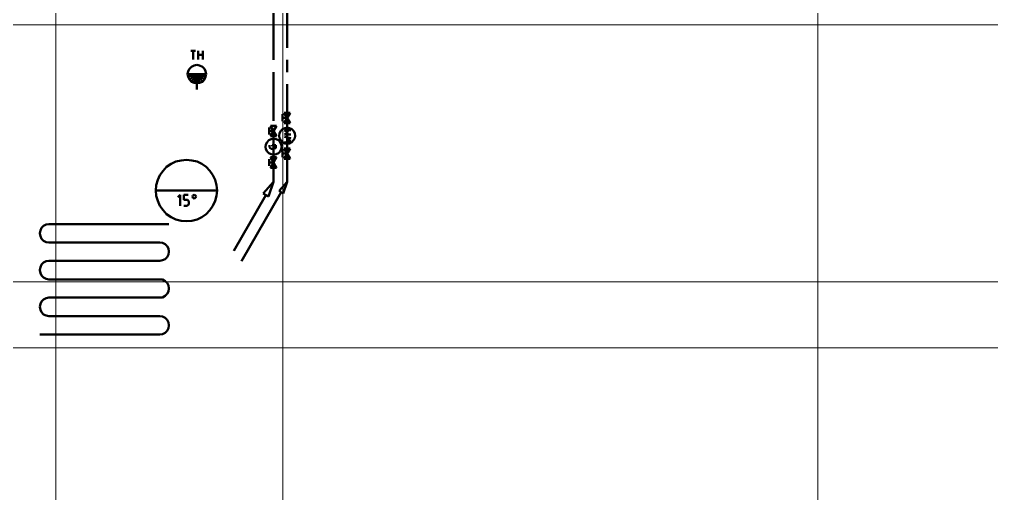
# Model space of a CAD drawing. Header units: metres. Extents: x -4.5 to 35.1, y -3.6 to 25.4.
# Drawn here: x 3.14 to 11.13, y 11.65 to 15.55 of the extents above; entities that cross this region are included whole.
import ezdxf

# ---------------------------------------------------------------- set-up
doc = ezdxf.new("R2010")
doc.units = ezdxf.units.M
doc.linetypes.add('STRICHLINIE2_S3', pattern=[0.5, 0.4, -0.1])
doc.linetypes.add('STRICHPUNKT2_S5', pattern=[1.1, 0.8, -0.1, 0.1, -0.1])
doc.layers.add('New_A Stramien', color=7, linetype='Continuous', lineweight=13)
doc.layers.add('Standard', color=7, linetype='Continuous', lineweight=25)

msp = doc.modelspace()

# ---------------------------------------------------------------- linework, layer by layer
at = {"layer": 'New_A Stramien', "color": 252, "linetype": 'Continuous', "lineweight": 13}
for p, q in [((5.3, -1.8), (5.3, 23.46)), ((5.3, -1.8), (5.3, 23.46)), ((-2.89, 15.5), (25.9, 15.5)), ((-2.89, 15.5), (25.9, 15.5)), ((-2.8287, 12.85), (25.9613, 12.85)), ((-2.8287, 12.85), (25.9613, 12.85))]:
    msp.add_line(p, q, dxfattribs=at)
at = {"layer": 'Standard', "color": 252, "linetype": 'Continuous', "lineweight": 13}
for p, q in [((3.4354, -3.2638), (3.4354, 25.0491)), ((3.4354, -3.2638), (3.4354, 25.0491)), ((3.4354, -3.2638), (3.4354, 25.0491)), ((9.6986, -3.2638), (9.6986, 25.0491)), ((9.6986, -3.2638), (9.6986, 25.0491)), ((-4.1221, 13.3895), (26.8317, 13.3895)), ((-4.1221, 13.3895), (26.8317, 13.3895))]:
    msp.add_line(p, q, dxfattribs=at)
at = {"layer": 'Standard', "color": 30, "linetype": 'STRICHLINIE2_S3', "lineweight": 50}
msp.add_line((5.225, 14.2132), (5.225, 18.1387), dxfattribs=at)
at = {"layer": 'Standard', "color": 5, "linetype": 'STRICHPUNKT2_S5', "lineweight": 50}
msp.add_line((5.3373, 14.2132), (5.3373, 15.6156), dxfattribs=at)
at = {"layer": 'Standard', "color": 52, "linetype": 'Continuous', "lineweight": 50}
for p, q in [((4.5451, 15.2863), (4.5826, 15.2863)), ((4.5638, 15.2176), (4.5638, 15.2863)), ((4.6055, 15.2176), (4.6055, 15.2863)), ((4.643, 15.2863), (4.643, 15.2176)), ((4.6055, 15.2551), (4.643, 15.2551)), ((4.5188, 15.0968), (4.523, 15.1197)), ((4.523, 15.1197), (4.5334, 15.1406)), ((4.5334, 15.1406), (4.55, 15.1572)), ((4.55, 15.1572), (4.5709, 15.1677)), ((4.5709, 15.1677), (4.5938, 15.1718)), ((4.5938, 15.1718), (4.6167, 15.1677)), ((4.6167, 15.1677), (4.6397, 15.1572)), ((4.6397, 15.1572), (4.6563, 15.1406)), ((4.6563, 15.1406), (4.6667, 15.1197)), ((4.6667, 15.1197), (4.6709, 15.0968)), ((4.523, 15.0739), (4.5188, 15.0968)), ((4.5334, 15.051), (4.523, 15.0739)), ((4.55, 15.0343), (4.5334, 15.051)), ((4.5709, 15.0239), (4.55, 15.0343)), ((4.5938, 15.0218), (4.5709, 15.0239)), ((4.6167, 15.0239), (4.5938, 15.0218)), ((4.5938, 15.0218), (4.5938, 14.9697)), ((4.6397, 15.0343), (4.6167, 15.0239)), ((4.6563, 15.0531), (4.6397, 15.0343)), ((4.6667, 15.0739), (4.6563, 15.0531)), ((4.6709, 15.0968), (4.6667, 15.0739)), ((4.4646, 14.3884), (4.4228, 14.378)), ((4.5083, 14.3926), (4.4646, 14.3884)), ((4.552, 14.3884), (4.5083, 14.3926)), ((4.5958, 14.378), (4.552, 14.3884)), ((4.3167, 14.303), (4.2896, 14.2676)), ((4.3458, 14.3343), (4.3167, 14.303)), ((4.3833, 14.3593), (4.3458, 14.3343)), ((4.4228, 14.378), (4.3833, 14.3593)), ((4.6356, 14.3593), (4.5958, 14.378)), ((4.6708, 14.3343), (4.6356, 14.3593)), ((4.7022, 14.303), (4.6708, 14.3343)), ((4.727, 14.2676), (4.7022, 14.303)), ((4.273, 14.228), (4.2603, 14.1842)), ((4.2896, 14.2676), (4.273, 14.228)), ((4.7459, 14.228), (4.727, 14.2676)), ((4.7563, 14.1842), (4.7459, 14.228)), ((4.2603, 14.1842), (4.2563, 14.1405)), ((4.7606, 14.1405), (4.7563, 14.1842)), ((4.2563, 14.1405), (4.7606, 14.1405)), ((4.2563, 14.1405), (4.2603, 14.0967)), ((4.2603, 14.0967), (4.273, 14.0551)), ((4.4584, 14.1051), (4.4375, 14.0863)), ((4.4584, 14.0155), (4.4584, 14.1051)), ((4.4874, 14.0655), (4.4874, 14.1051)), ((4.4874, 14.1051), (4.523, 14.1051)), ((4.5083, 14.0655), (4.4874, 14.0655)), ((4.5188, 14.0634), (4.5083, 14.0655)), ((4.525, 14.0551), (4.5188, 14.0634)), ((4.5625, 14.1009), (4.5583, 14.0905)), ((4.5583, 14.0905), (4.5625, 14.0801)), ((4.5729, 14.1051), (4.5625, 14.1009)), ((4.5625, 14.0801), (4.5729, 14.0759)), ((4.5834, 14.1009), (4.5729, 14.1051)), ((4.5729, 14.0759), (4.5834, 14.0801)), ((4.5896, 14.0905), (4.5834, 14.1009)), ((4.5834, 14.0801), (4.5896, 14.0905)), ((4.7459, 14.0551), (4.7563, 14.0967)), ((4.7563, 14.0967), (4.7606, 14.1405)), ((4.273, 14.0551), (4.2896, 14.0155)), ((4.2896, 14.0155), (4.3167, 13.978)), ((4.4874, 14.0155), (4.5083, 14.0155)), ((4.5083, 14.0155), (4.5188, 14.0176)), ((4.5188, 14.0176), (4.525, 14.0238)), ((4.5292, 14.0446), (4.525, 14.0551)), ((4.525, 14.0238), (4.5292, 14.0342)), ((4.5292, 14.0342), (4.5292, 14.0446)), ((4.7022, 13.978), (4.727, 14.0155)), ((4.727, 14.0155), (4.7459, 14.0551)), ((4.3167, 13.978), (4.3458, 13.9467)), ((4.3458, 13.9467), (4.3833, 13.9217)), ((4.3833, 13.9217), (4.4228, 13.9029)), ((4.4228, 13.9029), (4.4646, 13.8925)), ((4.552, 13.8925), (4.5958, 13.9029)), ((4.5958, 13.9029), (4.6356, 13.9217)), ((4.6356, 13.9217), (4.6708, 13.9467)), ((4.6708, 13.9467), (4.7022, 13.978)), ((3.3187, 13.8342), (3.3083, 13.8134)), ((3.3354, 13.8509), (3.3187, 13.8342)), ((3.3563, 13.8613), (3.3354, 13.8509)), ((3.3791, 13.8655), (3.3563, 13.8613)), ((4.3647, 13.8655), (3.3791, 13.8655)), ((4.4646, 13.8925), (4.5083, 13.8884)), ((4.5083, 13.8884), (4.552, 13.8925)), ((3.3083, 13.8134), (3.3041, 13.7904)), ((3.3041, 13.7904), (3.3041, 13.7884)), ((3.3041, 13.7884), (3.3083, 13.7655)), ((3.3083, 13.7655), (3.3187, 13.7446)), ((3.3187, 13.7446), (3.3354, 13.728)), ((3.3354, 13.728), (3.3563, 13.7175)), ((3.3563, 13.7175), (3.3791, 13.7134)), ((3.3791, 13.7134), (4.2896, 13.7134)), ((4.2896, 13.7134), (4.3125, 13.7113)), ((4.3125, 13.7113), (4.3334, 13.7009)), ((4.3334, 13.7009), (4.35, 13.6842)), ((4.35, 13.6842), (4.3605, 13.6634)), ((4.3605, 13.6634), (4.3647, 13.6405)), ((4.35, 13.5946), (4.3334, 13.5779)), ((4.3605, 13.6155), (4.35, 13.5946)), ((4.3647, 13.6384), (4.3605, 13.6155)), ((4.3647, 13.6405), (4.3647, 13.6384)), ((3.3083, 13.5113), (3.3041, 13.4883)), ((3.3187, 13.5321), (3.3083, 13.5113)), ((3.3354, 13.5488), (3.3187, 13.5321)), ((3.3563, 13.5592), (3.3354, 13.5488)), ((3.3791, 13.5634), (3.3563, 13.5592)), ((4.2896, 13.5634), (3.3791, 13.5634)), ((4.3125, 13.5675), (4.2896, 13.5634)), ((4.3334, 13.5779), (4.3125, 13.5675)), ((3.3041, 13.4883), (3.3041, 13.4863)), ((3.3041, 13.4863), (3.3083, 13.4633)), ((3.3083, 13.4633), (3.3187, 13.4425)), ((3.3187, 13.4425), (3.3354, 13.4258)), ((3.3354, 13.4258), (3.3563, 13.4154)), ((3.3563, 13.4154), (3.3791, 13.4113)), ((3.3791, 13.4113), (4.2896, 13.4113)), ((4.2896, 13.4113), (4.3125, 13.4092)), ((4.3125, 13.4092), (4.3334, 13.3967)), ((4.3334, 13.3967), (4.35, 13.3821)), ((4.35, 13.3821), (4.3605, 13.3613)), ((4.3605, 13.3613), (4.3647, 13.3383)), ((4.3125, 13.2633), (4.2896, 13.2613)), ((4.3334, 13.2759), (4.3125, 13.2633)), ((4.35, 13.2925), (4.3334, 13.2759)), ((4.3605, 13.3113), (4.35, 13.2925)), ((4.3647, 13.3363), (4.3605, 13.3113)), ((4.3647, 13.3383), (4.3647, 13.3363)), ((3.3083, 13.2091), (3.3041, 13.1862)), ((3.3041, 13.1862), (3.3041, 13.1842)), ((3.3041, 13.1842), (3.3083, 13.1612)), ((3.3187, 13.23), (3.3083, 13.2091)), ((3.3354, 13.2467), (3.3187, 13.23)), ((3.3563, 13.2571), (3.3354, 13.2467)), ((3.3791, 13.2613), (3.3563, 13.2571)), ((4.2896, 13.2613), (3.3791, 13.2613)), ((3.3083, 13.1612), (3.3187, 13.1404)), ((3.3187, 13.1404), (3.3354, 13.1237)), ((3.3354, 13.1237), (3.3563, 13.1133)), ((3.3563, 13.1133), (3.3791, 13.1092)), ((3.3791, 13.1092), (4.2896, 13.1092)), ((4.2896, 13.1092), (4.3125, 13.105)), ((4.3125, 13.105), (4.3334, 13.0946)), ((4.3334, 13.0946), (4.35, 13.0779)), ((4.35, 13.0779), (4.3605, 13.0571)), ((4.3605, 13.0571), (4.3647, 13.0342)), ((4.3647, 13.0321), (4.3605, 13.0092)), ((4.3647, 13.0342), (4.3647, 13.0321)), ((4.2896, 12.9591), (3.3041, 12.9591)), ((4.3125, 12.9612), (4.2896, 12.9591)), ((4.3334, 12.9717), (4.3125, 12.9612)), ((4.35, 12.9883), (4.3334, 12.9717)), ((4.3605, 13.0092), (4.35, 12.9883))]:
    msp.add_line(p, q, dxfattribs=at)
at = {"layer": 'Standard', "color": 5, "linetype": 'Continuous', "lineweight": 50}
for p, q in [((5.3353, 14.7799), (5.3353, 14.8694)), ((5.3603, 14.6944), (5.3124, 14.7799)), ((5.3124, 14.6944), (5.3603, 14.7799)), ((5.3603, 14.7799), (5.3124, 14.7799)), ((5.2978, 14.7674), (5.2978, 14.709)), ((5.3353, 14.7382), (5.2978, 14.7382)), ((5.2833, 14.6298), (5.2728, 14.6111)), ((5.2978, 14.6444), (5.2833, 14.6298)), ((5.3166, 14.6528), (5.2978, 14.6444)), ((5.3603, 14.6944), (5.3124, 14.6944)), ((5.3437, 14.6173), (5.3145, 14.6361)), ((5.3145, 14.6361), (5.3666, 14.6361)), ((5.3353, 14.6569), (5.3166, 14.6528)), ((5.3353, 14.6944), (5.3353, 14.6569)), ((5.3562, 14.6528), (5.3353, 14.6569)), ((5.3749, 14.6444), (5.3562, 14.6528)), ((5.3895, 14.6298), (5.3749, 14.6444)), ((5.3999, 14.6111), (5.3895, 14.6298)), ((5.2728, 14.6111), (5.2708, 14.5903)), ((5.2708, 14.5903), (5.2728, 14.5694)), ((5.2728, 14.5694), (5.2833, 14.5528)), ((5.2833, 14.5528), (5.2978, 14.5382)), ((5.3145, 14.6007), (5.3437, 14.6173)), ((5.3666, 14.6007), (5.3145, 14.6007)), ((5.3666, 14.5694), (5.3145, 14.5819)), ((5.3145, 14.534), (5.3666, 14.5465)), ((5.3312, 14.559), (5.3666, 14.5694)), ((5.3666, 14.5465), (5.3312, 14.559)), ((5.3749, 14.5382), (5.3895, 14.5528)), ((5.3895, 14.5528), (5.3999, 14.5694)), ((5.402, 14.5903), (5.3999, 14.6111)), ((5.3999, 14.5694), (5.402, 14.5903)), ((5.2978, 14.5382), (5.3166, 14.5278)), ((5.2978, 14.4153), (5.2978, 14.4736)), ((5.3603, 14.4861), (5.3124, 14.4007)), ((5.3124, 14.4861), (5.3603, 14.4007)), ((5.3603, 14.4861), (5.3124, 14.4861)), ((5.3166, 14.5278), (5.3353, 14.5257)), ((5.3353, 14.5257), (5.3562, 14.5278)), ((5.3353, 14.4861), (5.3353, 14.5257)), ((5.3562, 14.5278), (5.3749, 14.5382)), ((5.3353, 14.4444), (5.2978, 14.4444)), ((5.3603, 14.4007), (5.3124, 14.4007)), ((5.3353, 14.4007), (5.3353, 14.3507)), ((5.3373, 14.2132), (5.2707, 14.1382)), ((5.304, 14.1173), (5.3373, 14.2132)), ((5.2873, 14.1277), (4.9603, 13.561)), ((5.2707, 14.1382), (5.304, 14.1173))]:
    msp.add_line(p, q, dxfattribs=at)
at = {"layer": 'Standard', "color": 30, "linetype": 'Continuous', "lineweight": 50}
for p, q in [((5.1874, 14.659), (5.1874, 14.6007)), ((5.225, 14.6299), (5.1874, 14.6299)), ((5.2498, 14.5861), (5.1998, 14.6715)), ((5.1998, 14.5861), (5.2498, 14.6715)), ((5.2498, 14.6715), (5.1998, 14.6715)), ((5.1852, 14.5528), (5.1708, 14.5382)), ((5.2041, 14.5632), (5.1852, 14.5528)), ((5.2498, 14.5861), (5.1998, 14.5861)), ((5.225, 14.5653), (5.2041, 14.5632)), ((5.225, 14.5653), (5.225, 14.5861)), ((5.225, 14.5861), (5.225, 14.5653)), ((5.2456, 14.5632), (5.225, 14.5653)), ((5.2645, 14.5528), (5.2456, 14.5632)), ((5.2788, 14.5382), (5.2645, 14.5528)), ((5.1623, 14.5194), (5.1581, 14.5007)), ((5.1581, 14.5007), (5.1623, 14.4798)), ((5.1708, 14.5382), (5.1623, 14.5194)), ((5.1623, 14.4798), (5.1708, 14.4611)), ((5.1708, 14.4611), (5.1852, 14.4465)), ((5.1914, 14.5132), (5.1914, 14.4965)), ((5.1914, 14.4965), (5.1956, 14.4882)), ((5.1956, 14.4882), (5.2041, 14.484)), ((5.2041, 14.484), (5.2331, 14.484)), ((5.2145, 14.5132), (5.2145, 14.5048)), ((5.2436, 14.5132), (5.2145, 14.5132)), ((5.2331, 14.484), (5.2416, 14.4882)), ((5.2416, 14.4882), (5.2436, 14.4965)), ((5.2436, 14.4965), (5.2436, 14.5132)), ((5.2645, 14.4465), (5.2788, 14.4611)), ((5.2873, 14.5194), (5.2788, 14.5382)), ((5.2788, 14.4611), (5.2873, 14.4798)), ((5.2915, 14.5007), (5.2873, 14.5194)), ((5.2873, 14.4798), (5.2915, 14.5007)), ((5.1852, 14.4465), (5.2041, 14.4382)), ((5.1874, 14.3423), (5.1874, 14.3986)), ((5.2498, 14.4132), (5.1998, 14.3278)), ((5.1998, 14.4132), (5.2498, 14.3278)), ((5.2498, 14.4132), (5.1998, 14.4132)), ((5.2041, 14.4382), (5.225, 14.434)), ((5.225, 14.434), (5.2456, 14.4382)), ((5.225, 14.434), (5.225, 14.4132)), ((5.225, 14.434), (5.225, 14.4132)), ((5.2456, 14.4382), (5.2645, 14.4465)), ((5.225, 14.3715), (5.1874, 14.3715)), ((5.2498, 14.3278), (5.1998, 14.3278)), ((5.1395, 14.1152), (5.225, 14.2132)), ((5.225, 14.2132), (5.1832, 14.0902)), ((5.1619, 14.1024), (4.8977, 13.6444)), ((5.1832, 14.0902), (5.1395, 14.1152))]:
    msp.add_line(p, q, dxfattribs=at)
at = {"layer": 'Standard', "color": 7, "linetype": 'Continuous', "lineweight": 50}
for points in [[(4.523, 15.0739), (4.5188, 15.0968), (4.5938, 15.0968), (4.523, 15.0739)], [(4.5334, 15.051), (4.523, 15.0739), (4.5938, 15.0968), (4.5334, 15.051)], [(4.55, 15.0343), (4.5334, 15.051), (4.5938, 15.0968), (4.55, 15.0343)], [(4.5709, 15.0239), (4.55, 15.0343), (4.5938, 15.0968), (4.5709, 15.0239)], [(4.5938, 15.0218), (4.5709, 15.0239), (4.5938, 15.0968), (4.5938, 15.0218)], [(4.6709, 15.0968), (4.6667, 15.0739), (4.5938, 15.0968), (4.6709, 15.0968)], [(4.6667, 15.0739), (4.6563, 15.0531), (4.5938, 15.0968), (4.6667, 15.0739)], [(4.6563, 15.0531), (4.6397, 15.0343), (4.5938, 15.0968), (4.6563, 15.0531)], [(4.6397, 15.0343), (4.6167, 15.0239), (4.5938, 15.0968), (4.6397, 15.0343)], [(4.6167, 15.0239), (4.5938, 15.0218), (4.5938, 15.0968), (4.6167, 15.0239)]]:
    msp.add_lwpolyline(points, close=True, dxfattribs=at)

doc.saveas('drawing.dxf')
